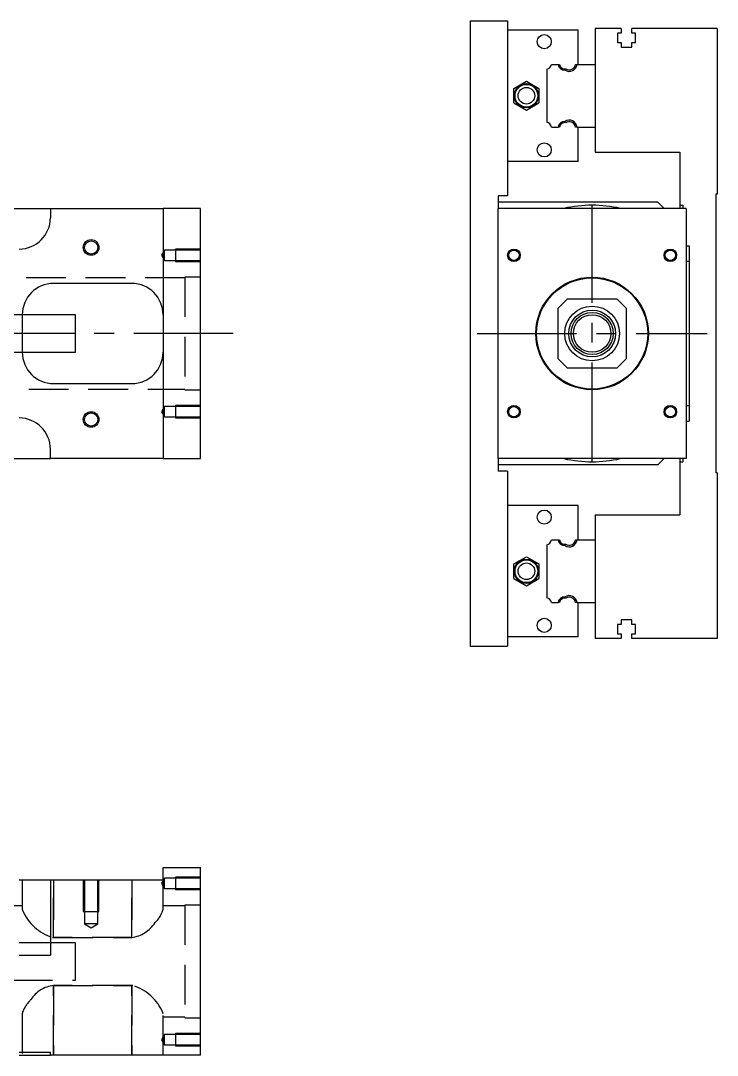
# Model space of a CAD drawing. Extents: x -20 to 623, y -282 to 102.
# Drawn here: x 400.5 to 623.1, y -230.8 to 100 of the extents above; entities that cross this region are included whole.
import ezdxf

# ---------------------------------------------------------------- set-up
doc = ezdxf.new("R2010")
doc.units = 0
doc.linetypes.add('CENTER', pattern=[50.8, 31.75, -6.35, 6.35, -6.35])
doc.linetypes.add('DASHED', pattern=[19.05, 12.7, -6.35])
doc.layers.get('0').update_dxf_attribs({"linetype": 'CONTINUOUS'})
doc.layers.add('CENTER', color=1, linetype='CENTER')

msp = doc.modelspace()

# ---------------------------------------------------------------- linework, layer by layer
at = {"color": 7, "linetype": 'CONTINUOUS'}
for p, q in [((544.13, 100), (556.13, 100)), ((544.13, 100), (544.13, -100)), ((556.13, 100), (556.13, 44)), ((578.63, 97), (556.13, 97)), ((578.63, 86), (578.63, 97)), ((584.13, 97.5), (584.13, 86)), ((592.43, 97.5), (584.13, 97.5)), ((592.43, 96), (591.28, 96)), ((591.28, 96), (591.28, 93)), ((592.43, 97.5), (592.43, 96)), ((595.83, 96), (595.83, 97.5)), ((623.13, 97.5), (595.83, 97.5)), ((596.98, 96), (595.83, 96)), ((596.98, 93), (596.98, 96)), ((623.13, 97.5), (623.13, 44.5)), ((591.28, 93), (592.43, 93)), ((592.43, 93), (592.43, 91.5)), ((595.83, 91.5), (595.83, 93)), ((595.83, 93), (596.98, 93)), ((592.43, 91.5), (595.83, 91.5)), ((570.169608, 86), (572.25154, 86)), ((572.25154, 86), (572.65668, 86)), ((577.807372, 86), (578.311934, 86)), ((578.311934, 86), (584.13, 86)), ((584.13, 86), (584.13, 66)), ((584.13, 86), (584.13, 66)), ((568.63, 84.460392), (568.63, 67.539608)), ((558.130002, 78.309401), (562.130002, 80.618802)), ((562.130002, 80.618802), (566.130002, 78.309401)), ((558.130002, 73.690599), (558.130002, 78.309401)), ((566.130002, 78.309401), (566.130002, 73.690599)), ((558.130002, 73.690599), (562.130002, 71.381198)), ((562.130002, 71.381198), (566.130002, 73.690599)), ((570.169608, 66), (572.25154, 66)), ((572.65668, 66), (572.25154, 66)), ((578.311934, 66), (577.807372, 66)), ((578.311934, 66), (584.13, 66)), ((578.63, 55), (578.63, 66)), ((584.13, 66), (584.13, 58)), ((584.13, 58), (611.13, 58)), ((611.13, 58), (611.13, 41)), ((578.63, 55), (556.13, 55)), ((556.13, 44), (553.13, 44)), ((553.13, 44), (553.13, 40)), ((623.13, 44.5), (622.63, 44.5)), ((622.63, 44.5), (622.63, -44.5)), ((365, 40), (410, 40)), ((410, 40), (410, 37)), ((410, 40), (446, 40)), ((446, 40), (446, -40)), ((458, 40), (446, 40)), ((458, -40), (458, 40)), ((604.13, 42), (553.13, 42)), ((553.13, -40), (553.13, 40)), ((613.13, 40), (553.13, 40)), ((606.13, 40), (604.13, 42)), ((611.13, 41), (612.13, 41)), ((611.13, 41), (611.13, 40)), ((612.13, 41), (612.13, 40)), ((613.13, 40), (613.13, -40)), ((613.13, 28), (614.13, 28)), ((614.13, 28), (614.13, -28)), ((614.13, 23), (613.13, 23)), ((436, 16), (411, 16)), ((575.13, 11), (572.13, 8)), ((591.13, 11), (575.13, 11)), ((594.13, 8), (591.13, 11)), ((572.13, 8), (572.13, -8)), ((594.13, -8), (594.13, 8)), ((401, 6), (401, -6)), ((418, 6), (401, 6)), ((418, -6), (418, 6)), ((401, -6), (418, -6)), ((572.13, -8), (575.13, -11)), ((591.13, -11), (594.13, -8)), ((575.13, -11), (591.13, -11)), ((411, -16), (436, -16)), ((613.13, -23), (614.13, -23)), ((613.13, -28), (614.13, -28)), ((410, -40), (410, -37)), ((365, -40), (410, -40)), ((446, -40), (410, -40)), ((446, -40), (458, -40)), ((553.13, -40), (553.13, -44)), ((613.13, -40), (553.13, -40)), ((604.13, -42), (553.13, -42)), ((604.13, -42), (606.13, -40)), ((611.13, -40), (611.13, -41)), ((611.13, -41), (611.13, -58)), ((611.13, -41), (612.13, -41)), ((612.13, -40), (612.13, -41)), ((556.13, -44), (553.13, -44)), ((556.13, -44), (556.13, -100)), ((623.13, -44.5), (622.63, -44.5)), ((623.13, -44.5), (623.13, -97.5)), ((578.63, -55), (556.13, -55)), ((578.63, -66), (578.63, -55)), ((584.13, -58), (584.13, -66)), ((584.13, -58), (611.13, -58)), ((570.169608, -66), (572.25154, -66)), ((572.25154, -66), (572.65668, -66)), ((577.807372, -66), (578.311934, -66)), ((578.311934, -66), (584.13, -66)), ((584.13, -66), (584.13, -86)), ((584.13, -66), (584.13, -86)), ((568.63, -67.539608), (568.63, -84.460392)), ((558.130002, -73.690599), (562.130002, -71.381198)), ((562.130002, -71.381198), (566.130002, -73.690599)), ((558.130002, -78.309401), (558.130002, -73.690599)), ((566.130002, -73.690599), (566.130002, -78.309401)), ((558.130002, -78.309401), (562.130002, -80.618802)), ((562.130002, -80.618802), (566.130002, -78.309401)), ((570.169608, -86), (572.25154, -86)), ((572.65668, -86), (572.25154, -86)), ((578.311934, -86), (577.807372, -86)), ((578.311934, -86), (584.13, -86)), ((578.63, -97), (578.63, -86)), ((584.13, -86), (584.13, -97.5)), ((595.83, -91.5), (592.43, -91.5)), ((592.43, -91.5), (592.43, -93)), ((595.83, -93), (595.83, -91.5)), ((592.43, -93), (591.28, -93)), ((591.28, -93), (591.28, -96)), ((596.98, -93), (595.83, -93)), ((596.98, -96), (596.98, -93)), ((578.63, -97), (556.13, -97)), ((592.43, -97.5), (584.13, -97.5)), ((591.28, -96), (592.43, -96)), ((592.43, -96), (592.43, -97.5)), ((595.83, -97.5), (595.83, -96)), ((595.83, -96), (596.98, -96)), ((623.13, -97.5), (595.83, -97.5)), ((544.13, -100), (556.13, -100)), ((446, -174.76), (446, -170.76)), ((446, -170.76), (458, -170.76)), ((458, -230.76), (458, -170.76)), ((410, -174.76), (400, -174.76)), ((410, -174.76), (410, -198.76)), ((446, -174.76), (410, -174.76)), ((400, -198.76), (410, -198.76)), ((400, -229.76), (410, -229.76)), ((400, -230.76), (410, -230.76)), ((410, -230.76), (410, -229.76)), ((458, -230.76), (410, -230.76))]:
    msp.add_line(p, q, dxfattribs=at)
at = {"color": 3, "linetype": 'DASHED'}
for p, q in [((446.5, 26.65), (445.547372, 25)), ((446.5, 23.35), (446.5, 26.65)), ((450, 26.65), (446.5, 26.65)), ((450, 26.999994), (450, 23.000006)), ((458, 26.999994), (450, 26.999994)), ((458, 26.65), (450, 26.65)), ((445.547372, 25), (446.5, 23.35)), ((446.5, 23.35), (450, 23.35)), ((450, 23.35), (458, 23.35)), ((450, 23.000006), (458, 23.000006)), ((453, 17.75), (384, 17.75)), ((453, 18), (453, -18)), ((458, 18), (453, 18)), ((401, 6), (398, 6)), ((398, -6), (401, -6)), ((384, -17.75), (453, -17.75)), ((453, -18), (458, -18)), ((450, -23.000006), (450, -26.999994)), ((458, -23.000006), (450, -23.000006)), ((446.5, -23.35), (445.547372, -25)), ((445.547372, -25), (446.5, -26.65)), ((446.5, -26.65), (446.5, -23.35)), ((450, -23.35), (446.5, -23.35)), ((458, -23.35), (450, -23.35)), ((446.5, -26.65), (450, -26.65)), ((450, -26.65), (458, -26.65)), ((450, -26.999994), (458, -26.999994)), ((401, -174.76), (401, -184.054836)), ((411, -193.074786), (411, -174.76)), ((411, -174.76), (411, -193.074786)), ((420.500006, -174.76), (420.500006, -184.76)), ((420.9, -174.76), (420.9, -184.76)), ((425.1, -184.76), (425.1, -174.76)), ((425.499994, -184.76), (425.499994, -174.76)), ((436, -174.76), (436, -193.074786)), ((436, -193.074786), (436, -174.76)), ((446.5, -174.11), (445.547372, -175.76)), ((446, -184.054836), (446, -174.76)), ((446.5, -177.41), (446.5, -174.11)), ((450, -174.11), (446.5, -174.11)), ((450, -173.760006), (450, -177.759994)), ((458, -173.760006), (450, -173.760006)), ((458, -174.11), (450, -174.11)), ((445.547372, -175.76), (446.5, -177.41)), ((446.5, -177.41), (450, -177.41)), ((450, -177.41), (458, -177.41)), ((450, -177.759994), (458, -177.759994)), ((401, -183.01), (384, -183.01)), ((401, -184.054836), (401.035862, -184.383408)), ((420.500006, -184.76), (425.499994, -184.76)), ((420.9, -184.76), (420.9, -188.76)), ((425.1, -188.76), (425.1, -184.76)), ((453, -183.01), (446, -183.01)), ((453, -182.76), (453, -218.76)), ((458, -182.76), (453, -182.76)), ((423, -188.76), (420.9, -188.76)), ((420.9, -188.76), (423, -189.972436)), ((425.1, -188.76), (423, -188.76)), ((423, -189.972436), (425.1, -188.76)), ((410, -194.76), (400, -194.76)), ((418, -194.76), (410, -194.76)), ((410.61503, -193.059374), (411, -193.074786)), ((436, -193.074786), (411, -193.074786)), ((411, -193.074786), (436, -193.074786)), ((418, -200.76), (418, -194.76)), ((418, -206.76), (418, -200.76)), ((398, -206.76), (418, -206.76)), ((411, -208.445214), (436, -208.445214)), ((436, -208.445214), (411, -208.445214)), ((411, -230.76), (411, -208.445214)), ((411, -208.445214), (411, -230.76)), ((436, -208.445214), (436, -230.76)), ((436, -230.76), (436, -208.445214)), ((436.383512, -208.460578), (436, -208.445214)), ((401.02814, -217.176646), (401, -217.465164)), ((401, -217.465164), (401, -230.76)), ((401.119076, -216.829652), (401.02814, -217.176646)), ((446, -217.465164), (445.96376, -217.135044)), ((446, -230.76), (446, -217.465164)), ((384, -218.51), (401, -218.51)), ((446, -218.51), (453, -218.51)), ((453, -218.76), (458, -218.76)), ((446.5, -224.11), (445.547372, -225.76)), ((446.5, -227.41), (446.5, -224.11)), ((450, -224.11), (446.5, -224.11)), ((450, -223.760006), (450, -227.759994)), ((458, -223.760006), (450, -223.760006)), ((458, -224.11), (450, -224.11)), ((445.547372, -225.76), (446.5, -227.41)), ((446.5, -227.41), (450, -227.41)), ((450, -227.41), (458, -227.41)), ((450, -227.759994), (458, -227.759994))]:
    msp.add_line(p, q, dxfattribs=at)
at = {"color": 7, "linetype": 'CONTINUOUS'}
for centre, radius in [((567.830002, 93.300001), 2.25), ((562.130002, 76), 3.875), ((562.130002, 76), 3.643013), ((562.130002, 76), 2.65), ((567.830002, 58.699999), 2.25), ((423, 27.5), 2.1), ((558.13, 25), 1.65), ((608.13, 25), 1.65), ((583.13, 0), 18), ((583.13, 0), 17.75), ((583.13, 0), 8.75), ((583.13, 0), 7.5), ((583.13, 0), 6.75), ((583.13, 0), 6), ((423, -27.5), 2.1), ((558.13, -25), 1.65), ((608.13, -25), 1.65), ((567.830002, -58.699999), 2.25), ((562.130002, -76), 3.875), ((562.130002, -76), 3.643013), ((562.130002, -76), 2.65), ((567.830002, -93.300001), 2.25)]:
    msp.add_circle(centre, radius, dxfattribs=at)
at = {"color": 3, "linetype": 'CONTINUOUS'}
for centre, radius in [((423, 27.5), 2.5), ((558.13, 25), 2), ((608.13, 25), 2), ((558.13, -25), 2), ((608.13, -25), 2), ((423, -27.5), 2.5)]:
    msp.add_circle(centre, radius, dxfattribs=at)
at = {"color": 7, "linetype": 'CONTINUOUS'}
for centre, radius, start, end in [((568.13, 86.5), 2.1, 283.774147, 346.225853), ((574.33, 86.3), 2.1, 188.213211, 273.73141), ((574.33, 86.3), 1.7, 190.164249, 282.916417), ((575.83, 86.3), 2.5, 236.952555, 353.107897), ((575.83, 86.3), 2, 235.944202, 351.373073), ((568.13, 65.5), 2.1, 13.774147, 76.225853), ((574.33, 65.7), 2.1, 86.26859, 171.786789), ((574.33, 65.7), 1.7, 77.083583, 169.835751), ((575.83, 65.7), 2.5, 6.892103, 123.047445), ((575.83, 65.7), 2, 8.626927, 124.055798), ((583.13, 0), 41, 77.319617, 102.680383), ((400, 37), 10, 270, 0), ((411, 6), 10, 90, 180), ((436, 6), 10, 0, 90), ((411, -6), 10, 180, 270), ((436, -6), 10, 270, 0), ((400, -37), 10, 0, 90), ((583.13, 0), 41, 257.319617, 282.680383), ((568.13, -65.5), 2.1, 283.774147, 346.225853), ((574.33, -65.7), 2.1, 188.213211, 273.73141), ((574.33, -65.7), 1.7, 190.164249, 282.916417), ((575.83, -65.7), 2.5, 236.952555, 353.107897), ((575.83, -65.7), 2, 235.944202, 351.373073), ((568.13, -86.5), 2.1, 13.774147, 76.225853), ((574.33, -86.3), 2.1, 86.26859, 171.786789), ((574.33, -86.3), 1.7, 77.083583, 169.835751), ((575.83, -86.3), 2.5, 6.892103, 123.047445), ((575.83, -86.3), 2, 8.626927, 124.055798)]:
    msp.add_arc(centre, radius, start, end, dxfattribs=at)
at = {"color": 3, "linetype": 'DASHED'}
for centre, radius, start, end in [((415.412749, -178.136012), 15.675613, 203.48708594, 252.17789553), ((437.487225, -181.879914), 8.786217, 312.59251616, 345.66813465), ((434.64, -182.727179), 10.436597, 277.48754277, 327.41246533), ((412.109519, -218.283125), 9.900279, 96.43462492, 147.2861536), ((431.593646, -223.378138), 15.667687, 23.48252767, 72.19873987), ((412.817154, -221.959256), 12.773326, 135.03444464, 156.32256147)]:
    msp.add_arc(centre, radius, start, end, dxfattribs=at)
at = {"layer": 'CENTER', "color": 1, "linetype": 'CENTER'}
for p, q in [((583.13, -41), (583.13, 41)), ((468.445, 0), (-20, 0)), ((546.38, 0), (619.88, 0))]:
    msp.add_line(p, q, dxfattribs=at)

doc.saveas('drawing.dxf')
